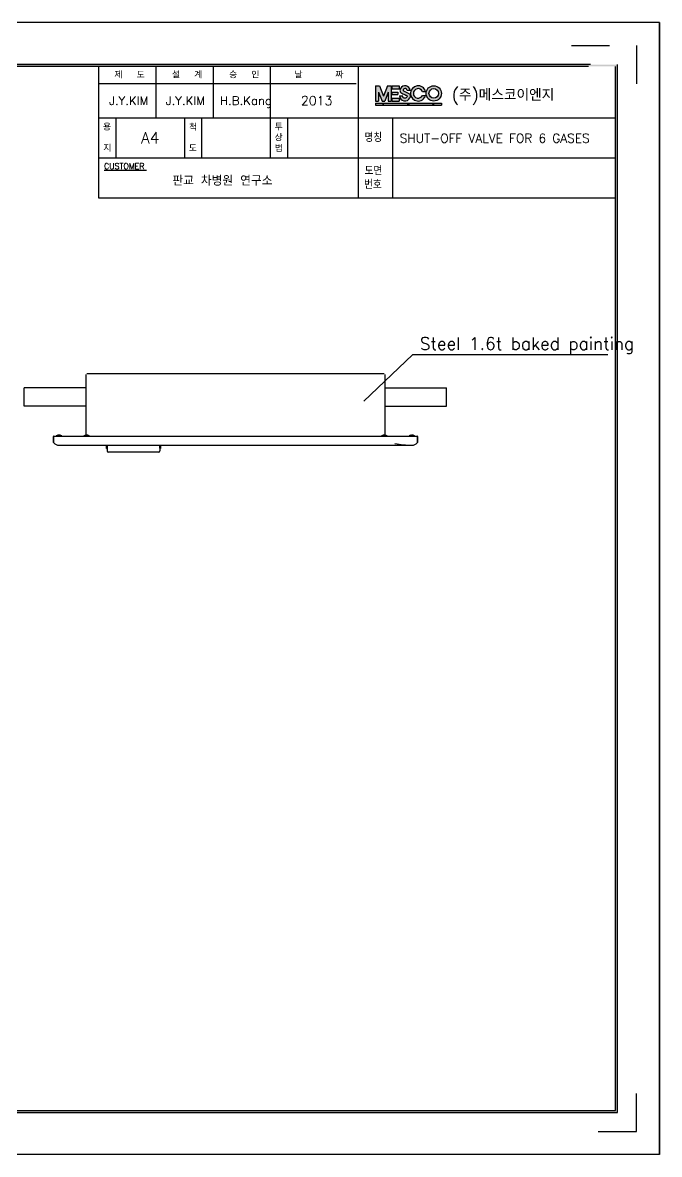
# Model space of a CAD drawing. Header units: millimetres. Extents: x 10903 to 284569, y 2319 to 62017.
# Drawn here: x 241419 to 245248, y 9912 to 16726 of the extents above; entities that cross this region are included whole.
import ezdxf

# ---------------------------------------------------------------- set-up
doc = ezdxf.new("R2010")
doc.units = ezdxf.units.MM
doc.layers.add('cps', color=7, linetype='Continuous')
doc.layers.add('FORM', color=7, linetype='Continuous')
doc.styles.get("Standard").update_dxf_attribs({"font": 'simple.shx', "bigfont": 'whgtxt.shx'})
doc.styles.add('XREF-2F$0$SAMOO', font='romans.shx', dxfattribs={"bigfont": 'whgtxt.shx'})

# ---------------------------------------------------------------- blocks, each defined once
blk = doc.blocks.new('A$C2CFD22A6')
blk.add_hatch(color=132).paths.add_polyline_path([(1.68, 8.2), (0.02, 8.2), (0.02, 1.71), (1.33, 1.71), (1.33, 5.5), (2.78, 1.71), (3.97, 1.71), (5.41, 5.5), (5.41, 1.71), (6.73, 1.71), (6.73, 8.2), (5.07, 8.2), (3.37, 3.76)])
h = blk.add_hatch(color=155)
h.paths.add_polyline_path([(6.95, 8.2), (6.95, 6.96), (10.1, 6.96), (10.1, 8.2)])
h.paths.add_polyline_path([(6.95, 5.47), (6.95, 4.43), (9.44, 4.43), (9.44, 5.47)])
h.paths.add_polyline_path([(6.95, 2.94), (6.95, 1.71), (10.1, 1.71), (10.1, 2.94)])
h = blk.add_hatch(color=132)
h.paths.add_polyline_path([(14.13, 4.95, 0.037659), (11.92, 5.98, -0.406288), (11.74, 6.53, -0.785851), (13.44, 6.2), (14.72, 6.2, 0.734065), (10.6, 7.08, 0.191346), (10.51, 5.69, 0.209731), (11.18, 4.99, -0.017885), (12.9, 4.27, -0.058381), (13.26, 4.05, -0.347622), (13.32, 3.32, -0.787955), (11.54, 3.95), (10.26, 3.95, 0.820249), (14.65, 3.13, 0.107046), (14.71, 4.06, 0.233113)])
h.paths.add_polyline_path([(19.97, 5.8), (21.26, 5.8, 7.539994), (21.26, 4.11), (19.97, 4.11, -4.581305)])
h.paths.add_polyline_path([(28.01, 4.96, 1), (21.52, 4.96, 1)])
h.paths.add_polyline_path([(22.73, 4.96, -1), (26.79, 4.96, -1)], flags=16)
h = blk.add_hatch(color=132)
h.paths.add_polyline_path([(0, 0.79), (0, 0), (28.01, 0), (28.01, 0.79)])
h.paths.add_polyline_path([(13.82, 0.65), (13.93, 0.65), (14.21, 0.24), (14.21, 0.65), (14.32, 0.65), (14.32, 0.07), (14.21, 0.07), (13.93, 0.47), (13.93, 0.07), (13.82, 0.07)], flags=16)
h.paths.add_polyline_path([(3.61, 0.16), (3.61, 0.07), (3.19, 0.07), (3.19, 0.65), (3.6, 0.65), (3.6, 0.55), (3.3, 0.55), (3.3, 0.42), (3.6, 0.42), (3.6, 0.32), (3.3, 0.32), (3.3, 0.16)], flags=16)
h.paths.add_polyline_path([(24.84, 0.45), (24.75, 0.45, 4.92325), (24.76, 0.3), (24.54, 0.3), (24.54, 0.39), (24.86, 0.39, -17.554362)], flags=16)
for p, q in [((0.02, 8.2), (0.02, 1.71)), ((0.02, 8.2), (1.68, 8.2)), ((1.33, 5.5), (1.33, 1.71)), ((1.33, 5.5), (2.78, 1.71)), ((1.68, 8.2), (3.37, 3.76)), ((5.07, 8.2), (3.37, 3.76)), ((5.41, 5.5), (3.97, 1.71)), ((5.07, 8.2), (6.73, 8.2)), ((5.41, 5.5), (5.41, 1.71)), ((6.73, 8.2), (6.73, 1.71)), ((6.95, 8.2), (10.1, 8.2)), ((6.95, 8.2), (6.95, 6.96)), ((6.95, 6.96), (10.1, 6.96)), ((6.95, 5.47), (6.95, 4.43)), ((6.95, 5.47), (9.44, 5.47)), ((9.44, 5.47), (9.44, 4.43)), ((10.1, 8.2), (10.1, 6.96)), ((14.72, 6.2), (13.44, 6.2)), ((19.97, 5.8), (21.26, 5.8)), ((0, 0.79), (28.01, 0.79)), ((0, 0.79), (0, 0)), ((0, 0), (28.01, 0)), ((0.02, 1.71), (1.33, 1.71)), ((2.78, 1.71), (3.97, 1.71)), ((3.19, 0.65), (3.19, 0.07)), ((3.19, 0.65), (3.6, 0.65)), ((3.19, 0.07), (3.61, 0.07)), ((3.3, 0.55), (3.6, 0.55)), ((3.3, 0.55), (3.3, 0.42)), ((3.3, 0.42), (3.6, 0.42)), ((3.3, 0.32), (3.6, 0.32)), ((3.3, 0.32), (3.3, 0.16)), ((3.3, 0.16), (3.61, 0.16)), ((3.6, 0.65), (3.6, 0.55)), ((3.6, 0.42), (3.6, 0.32)), ((3.61, 0.16), (3.61, 0.07)), ((5.41, 1.71), (6.73, 1.71)), ((6.95, 4.43), (9.44, 4.43)), ((6.95, 2.94), (6.95, 1.71)), ((6.95, 2.94), (10.1, 2.94)), ((6.95, 2.94), (10.1, 2.94)), ((6.95, 1.71), (10.1, 1.71)), ((10.1, 2.94), (10.1, 1.71)), ((10.26, 3.95), (11.54, 3.95)), ((13.82, 0.07), (13.82, 0.65)), ((13.82, 0.65), (13.93, 0.65)), ((13.82, 0.07), (13.93, 0.07)), ((13.93, 0.65), (14.21, 0.24)), ((13.93, 0.07), (13.93, 0.47)), ((13.93, 0.47), (14.21, 0.07)), ((14.21, 0.24), (14.21, 0.65)), ((14.21, 0.65), (14.32, 0.65)), ((14.21, 0.07), (14.32, 0.07)), ((14.32, 0.07), (14.32, 0.65)), ((19.97, 4.11), (21.26, 4.11)), ((24.86, 0.39), (24.54, 0.39)), ((24.54, 0.39), (24.54, 0.3)), ((24.54, 0.3), (24.76, 0.3)), ((24.84, 0.45), (24.75, 0.45)), ((28.01, 0.79), (28.01, 0))]:
    blk.add_line(p, q)
for points in [[(14.72, 6.2, 0.734065), (10.6, 7.08, 0.191346), (10.51, 5.69, 0.209731), (11.18, 4.99, -0.017885), (12.9, 4.27, -0.058381), (13.26, 4.05, -0.347622), (13.32, 3.32, -0.787955), (11.54, 3.95, 0.787955)], [(13.44, 6.2, 0.785851), (11.74, 6.53, 0.406288), (11.92, 5.98, -0.037659), (14.13, 4.95, -0.233113), (14.71, 4.06, -0.107046), (14.65, 3.13, 1.317811)], [(10.26, 3.95, 0.820249), (14.65, 3.13, 1.479134)]]:
    blk.add_lwpolyline(points, format="xyb")
for radius in [3.25, 2.03]:
    blk.add_circle((24.76, 4.96), radius)
for centre, radius, start, end in [((18.12, 4.96), 3.25, 15.1097, 344.8903), ((18.12, 4.96), 2.03, 24.6266, 335.3734), ((24.57, 0.36), 0.29, 19.0512, 6.0096), ((24.57, 0.36), 0.199, 28.3407, 342.4144)]:
    blk.add_arc(centre, radius, start, end)

msp = doc.modelspace()

# ---------------------------------------------------------------- hatches: boundary and pattern name
at = {"layer": 'FORM'}
h = msp.add_hatch(color=256, dxfattribs=at)
h.paths.add_polyline_path([(235876.9, 10175.8), (244984.6, 10175.8), (244984.6, 16461.8), (235876.9, 16461.8)], flags=16)
h.paths.add_polyline_path([(235865.5, 10164.4), (244996.1, 10164.4), (244996.1, 16473.2), (235865.5, 16473.2)])

# ---------------------------------------------------------------- linework, layer by layer
at = {"layer": 'cps', "color": 8}
for p in [(243471.7, 14447), (244939.5, 14724.9)]:
    msp.add_line(p, (243763.9, 14724.9), dxfattribs=at)
at = {"layer": 'cps'}
for p, q in [((241799, 14606.3), (241799, 14241.5)), ((243594, 14611.3), (241804, 14611.3)), ((243599, 14241.5), (243599, 14606.3)), ((241799, 14526.9), (241429, 14526.9)), ((241429, 14415.8), (241429, 14526.9)), ((243599, 14526.9), (243969, 14526.9)), ((243969, 14415.8), (243969, 14526.9)), ((241799, 14415.8), (241429, 14415.8)), ((243599, 14415.8), (243969, 14415.8)), ((241636.2, 14241.8), (241636.2, 14239.7)), ((241639.3, 14239.7), (241639.3, 14241.8)), ((241801.9, 14241.8), (241801.9, 14239.7)), ((241805, 14239.7), (241805, 14241.8)), ((243592.9, 14241.8), (243592.9, 14239.7)), ((243596, 14239.7), (243596, 14241.8)), ((243758.7, 14241.8), (243758.7, 14239.7)), ((243761.8, 14239.7), (243761.8, 14241.8)), ((241604, 14234.1), (241604, 14198.6)), ((241604, 14198.6), (241604, 14234.1)), ((241606.5, 14236.6), (243791.5, 14236.6)), ((241606.5, 14236.6), (241606.5, 14236.6)), ((241606.5, 14236.6), (241606.5, 14236.6)), ((241626.2, 14239.7), (241626.2, 14239.7)), ((241638, 14181.6), (243760, 14181.6)), ((241649.2, 14239.7), (241649.2, 14239.7)), ((241792, 14239.7), (241792, 14239.7)), ((241814.9, 14239.7), (241815, 14239.7)), ((241924.2, 14161.9), (241924.2, 14179)), ((241926.5, 14179), (241924.2, 14179)), ((241926.5, 14161.9), (241926.5, 14179)), ((241928, 14177.7), (241927.2, 14178.5)), ((241927.2, 14178.3), (241927.2, 14178.5)), ((241928, 14181.6), (241928, 14177.7)), ((242245, 14181.6), (242245, 14177.7)), ((242245, 14177.7), (242245.7, 14178.5)), ((242245.7, 14178.5), (242245.7, 14178.3)), ((242246.5, 14179), (242246.5, 14161.9)), ((242248.7, 14179), (242246.5, 14179)), ((242248.7, 14179), (242248.7, 14161.9)), ((243583, 14239.7), (243583, 14239.7)), ((243605.9, 14239.7), (243606, 14239.7)), ((243748.7, 14239.7), (243748.7, 14239.7)), ((243760, 14181.6), (243760, 14181.6)), ((243771.7, 14239.7), (243771.7, 14239.7)), ((243791.5, 14236.6), (243791.5, 14236.6)), ((243794, 14198.6), (243794, 14234.1)), ((243794, 14234.1), (243794, 14198.6)), ((243794, 14234.1), (243794, 14198.6)), ((241924.2, 14161.9), (241926.5, 14161.9)), ((241928, 14163.2), (241927.2, 14162.5)), ((241927.2, 14162.5), (241927.2, 14162.7)), ((241928, 14163.2), (241928, 14147.4)), ((242237.8, 14140.3), (241935.1, 14140.3)), ((242245, 14163.2), (242245.7, 14162.5)), ((242245, 14163.2), (242245, 14147.4)), ((242245.7, 14162.7), (242245.7, 14162.5)), ((242246.5, 14161.9), (242248.7, 14161.9))]:
    msp.add_line(p, q, dxfattribs=at)
for centre, radius, start, end in [((241637.7, 14209.3), 32.5, 92.75, 110.69298), ((241637.7, 14209.3), 32.5, 69.30702, 87.25), ((241803.5, 14209.3), 32.5, 92.75, 110.69298), ((241803.5, 14209.3), 32.5, 69.30702, 87.25), ((243594.5, 14209.3), 32.5, 92.75, 110.69298), ((243594.5, 14209.3), 32.5, 69.30702, 87.25), ((243760.2, 14209.3), 32.5, 92.75, 110.69298), ((243760.2, 14209.3), 32.5, 69.30702, 87.25), ((241606.5, 14234.1), 2.5, 90.12705, 180), ((241606.5, 14234.1), 2.5, 90, 180), ((241606.5, 14198.6), 2.5, 180, 243.67444), ((241606.5, 14198.6), 2.5, 180, 243.67444), ((241604.2, 14194.1), 2.5, 42.03385, 63.67444), ((241604.2, 14194.1), 2.5, 42.03385, 63.67444), ((241638, 14224.5), 42.9, 222.03385, 270), ((241638, 14224.5), 42.9, 222.03385, 270.00035), ((241626.1, 14230.9), 8, 118.17273, 134.94951), ((241637.7, 14209.3), 32.5, 110.72274, 118.17273), ((241637.7, 14209.3), 32.5, 61.82727, 69.27726), ((241649.3, 14230.9), 8, 45.05049, 61.82727), ((241791.9, 14230.9), 8, 118.17273, 134.94951), ((241803.5, 14209.3), 32.5, 110.72274, 118.17273), ((241803.5, 14209.3), 32.5, 61.82727, 69.27726), ((241815, 14230.9), 8, 45.05049, 61.82727), ((243582.9, 14230.9), 8, 118.17273, 134.94951), ((243594.5, 14209.3), 32.5, 110.72274, 118.17273), ((243594.5, 14209.3), 32.5, 61.82727, 69.27726), ((243606, 14230.9), 8, 45.05049, 61.82727), ((243758.6, 14718.6), 537, 259.20581, 270.14393), ((243748.6, 14230.9), 8, 118.17273, 134.94951), ((243760.2, 14209.3), 32.5, 110.72274, 118.17273), ((243760, 14224.5), 42.9, 270, 317.96615), ((243760, 14224.5), 42.9, 269.9996, 317.96615), ((243760, 14224.5), 42.9, 270, 317.96615), ((243760.2, 14209.3), 32.5, 61.82727, 69.27726), ((243771.8, 14230.9), 8, 45.05049, 61.82727), ((243791.5, 14234.1), 2.5, 0, 90), ((243791.5, 14234.1), 2.5, 0, 90), ((243791.5, 14234.1), 2.5, 0, 90), ((243793.7, 14194.1), 2.5, 116.32556, 137.96615), ((243793.7, 14194.1), 2.5, 116.32556, 137.96615), ((243793.7, 14194.1), 2.5, 116.32556, 137.96615), ((243791.5, 14198.6), 2.5, 296.32556, 0), ((243791.5, 14198.6), 2.5, 296.32556, 0), ((243791.5, 14198.6), 2.5, 296.32556, 0), ((241935.1, 14147.4), 7.15, 180, 270), ((242237.8, 14147.4), 7.15, 270, 0)]:
    msp.add_arc(centre, radius, start, end, dxfattribs=at)
for centre, major_axis, start_param, end_param in [((241637.7, 14218.8), (29.6, 0), 1.518191, 1.623402), ((241803.5, 14218.8), (-29.6, 0), 4.659783, 4.764995), ((243594.5, 14218.8), (-29.6, 0), 4.659783, 4.764995), ((243760.2, 14218.8), (-29.6, 0), 4.659783, 4.764995)]:
    msp.add_ellipse(centre, major_axis=major_axis, ratio=0.70683, start_param=start_param, end_param=end_param, dxfattribs=at)
for points, weights in [([(241927.2, 14178.3), (241926.9, 14178.6), (241926.5, 14179)], [1, 1.00104996935, 1]), ([(241927.2, 14178.3), (241926.9, 14178.6), (241926.5, 14179)], [1, 1.00104996935, 1]), ([(241927.2, 14178.3), (241926.9, 14178.6), (241926.5, 14179)], [1, 1.00104996935, 1]), ([(242246.5, 14179), (242246.1, 14178.6), (242245.7, 14178.3)], [1, 1.00104996917, 1]), ([(242246.5, 14179), (242246.1, 14178.6), (242245.7, 14178.3)], [1, 1.00104996917, 1]), ([(242246.5, 14179), (242246.1, 14178.6), (242245.7, 14178.3)], [1, 1.00104996917, 1]), ([(241926.5, 14161.9), (241926.9, 14162.3), (241927.2, 14162.7)], [1, 1.00104997016, 1]), ([(241926.5, 14161.9), (241926.9, 14162.3), (241927.2, 14162.7)], [1, 1.00104997016, 1]), ([(241926.5, 14161.9), (241926.9, 14162.3), (241927.2, 14162.7)], [1, 1.00104997016, 1]), ([(242245.7, 14162.7), (242246.1, 14162.3), (242246.5, 14161.9)], [1, 1.00104997027, 1]), ([(242245.7, 14162.7), (242246.1, 14162.3), (242246.5, 14161.9)], [1, 1.00104997027, 1]), ([(242245.7, 14162.7), (242246.1, 14162.3), (242246.5, 14161.9)], [1, 1.00104997027, 1])]:
    msp.add_rational_spline(points, weights, degree=2, dxfattribs=at)
for points, knots in [([(241928, 14177.7), (241928, 14177.7), (241928, 14177.7), (241928, 14177.5), (241928, 14177.3), (241928, 14176.8), (241928, 14176.2), (241928.1, 14174.9), (241928.1, 14174.1), (241928.1, 14172.3), (241928.1, 14171.4), (241928.1, 14169.6), (241928.1, 14168.6), (241928.1, 14166.8), (241928.1, 14166), (241928, 14164.7), (241928, 14164.1), (241928, 14163.4), (241928, 14163.2), (241928, 14163.2)], [2.161243, 2.161243, 2.161243, 2.161243, 2.433646, 2.433646, 2.706049, 2.706049, 3.250855, 3.250855, 3.786671, 3.786671, 4.322487, 4.322487, 4.861424, 4.861424, 5.400362, 5.400362, 5.942031, 5.942031, 6.4837, 6.4837, 6.4837, 6.4837]), ([(242244.8, 14170.5), (242244.8, 14171.4), (242244.8, 14172.3), (242244.8, 14174.1), (242244.9, 14174.9), (242244.9, 14176.2), (242244.9, 14176.8), (242244.9, 14177.3), (242244.9, 14177.5), (242245, 14177.7), (242245, 14177.7), (242245, 14177.7)], [0, 0, 0, 0, 0.535816, 0.535816, 1.071632, 1.071632, 1.616438, 1.616438, 1.88884, 1.88884, 2.161243, 2.161243, 2.161243, 2.161243]), ([(242245, 14163.2), (242245, 14163.2), (242244.9, 14163.4), (242244.9, 14164.1), (242244.9, 14164.7), (242244.9, 14166), (242244.8, 14166.8), (242244.8, 14168.6), (242244.8, 14169.6), (242244.8, 14170.5)], [6.4837, 6.4837, 6.4837, 6.4837, 7.025369, 7.025369, 7.567037, 7.567037, 8.105975, 8.105975, 8.644913, 8.644913, 8.644913, 8.644913])]:
    msp.add_open_spline(points, degree=3, knots=knots, dxfattribs=at)
at = {"layer": 'FORM', "color": 8}
for p, q in [((245248.5, 16725.6), (235613.1, 16725.6)), ((245248.5, 16725.6), (245248.5, 9912)), ((245248.5, 16725.6), (245248.5, 9912)), ((245248.5, 9912), (245248.5, 16725.6)), ((244720, 16587), (244949.4, 16587)), ((245110.8, 16587), (245110.8, 16357.6)), ((245248.5, 16044.2), (245248.5, 9912)), ((245248.5, 9912), (245248.5, 16044.2)), ((245110.8, 10049.7), (245110.8, 10279.1)), ((244881.4, 10049.7), (245110.8, 10049.7)), ((245248.5, 9912), (235613.1, 9912))]:
    msp.add_line(p, q, dxfattribs=at)
at = {"layer": 'FORM'}
for p, q in [((244834.7, 16473.2), (235704.1, 16473.2)), ((244823.2, 16461.8), (235715.5, 16461.8)), ((241876.1, 16461.8), (241876.1, 15670.3)), ((242220.2, 16461.8), (242220.2, 16152.1)), ((242564.3, 16461.8), (242564.3, 16152.1)), ((242908.5, 16461.8), (242908.5, 15911.2)), ((243436.1, 16461.8), (243436.1, 15670.3)), ((244984.6, 10175.8), (244984.6, 16461.8)), ((244996.1, 10164.4), (244996.1, 16473.2)), ((241876.1, 16358.5), (243424.6, 16358.5)), ((241876.1, 16152.1), (243436.1, 16152.1)), ((241979.3, 16152.1), (241979.3, 15911.2)), ((242392.3, 16152.1), (242392.3, 15911.2)), ((242495.5, 16152.1), (242495.5, 15911.2)), ((243011.7, 16152.1), (243011.7, 15911.2)), ((243436.1, 16152.1), (244984.6, 16152.1)), ((243642.6, 16152.1), (243642.6, 15670.3)), ((241876.1, 15911.2), (243436.1, 15911.2)), ((243436.1, 15911.2), (244984.6, 15911.2)), ((241908.4, 15837.5), (242164.4, 15837.5)), ((241876.1, 15670.3), (243436.1, 15670.3)), ((243436.1, 15670.3), (244984.6, 15670.3)), ((235865.5, 10164.4), (244996.1, 10164.4)), ((235876.9, 10175.8), (244984.6, 10175.8))]:
    msp.add_line(p, q, dxfattribs=at)

# ---------------------------------------------------------------- block references
at = {"layer": 'cps', "color": 1, "xscale": 14.15217333362671, "yscale": 14.1521733335685, "zscale": 14.15217333357759}
msp.add_blockref('A$C2CFD22A6', (243541.1, 16229.4), dxfattribs=at)

# ---------------------------------------------------------------- texts
at = {"layer": 'cps', "color": 8}
msp.add_text('Steel 1.6t baked painting', height=75, dxfattribs=at).set_placement((243807.9, 14755.8))
at = {"layer": 'FORM'}
for s, height, p in [('제   도', 37.85, (241970.5, 16391.6)), ('설   계', 37.85, (242316.7, 16391.6)), ('승   인', 37.85, (242660.7, 16391.6)), ('날       짜', 37.85, (243053.4, 16391.7)), ('J.Y.KIM', 51.62, (241938.6, 16230)), ('J.Y.KIM', 51.62, (242279.2, 16230)), ('H.B.Kang', 51.62, (242606, 16230)), ('2013', 55.06, (243093, 16228.4)), ('용', 37.9, (241901.9, 16077.3)), ('척', 37.9, (242420, 16074.9)), ('투', 37.9, (242934.3, 16077.8)), ('A4', 68.82, (242130.5, 15998.1)), ('상', 37.9, (242934, 16013)), ('명칭', 48.18, (243475.1, 16008.1)), ('SHUT-OFF VALVE FOR 6 GASES', 53.683, (243686.3, 16002.8)), ('지', 37.9, (241903.9, 15949.4)), ('도', 37.9, (242418.1, 15948.7)), ('법', 37.9, (242935.6, 15948.2)), ('CUSTOMER', 34.41, (241908.4, 15844.3)), ('판교 차병원 연구소', 61.21, (242319.6, 15744)), ('도면', 48.18, (243475.8, 15807.7)), ('번호', 48.18, (243472.2, 15725.2))]:
    msp.add_text(s, height=height, dxfattribs=at).set_placement(p)
at = {"layer": 'FORM', "style": 'XREF-2F$0$SAMOO'}
msp.add_text('(주)메스코이엔지', height=71.68, dxfattribs=at).set_placement((243999.9, 16254.8))

doc.saveas('drawing.dxf')
